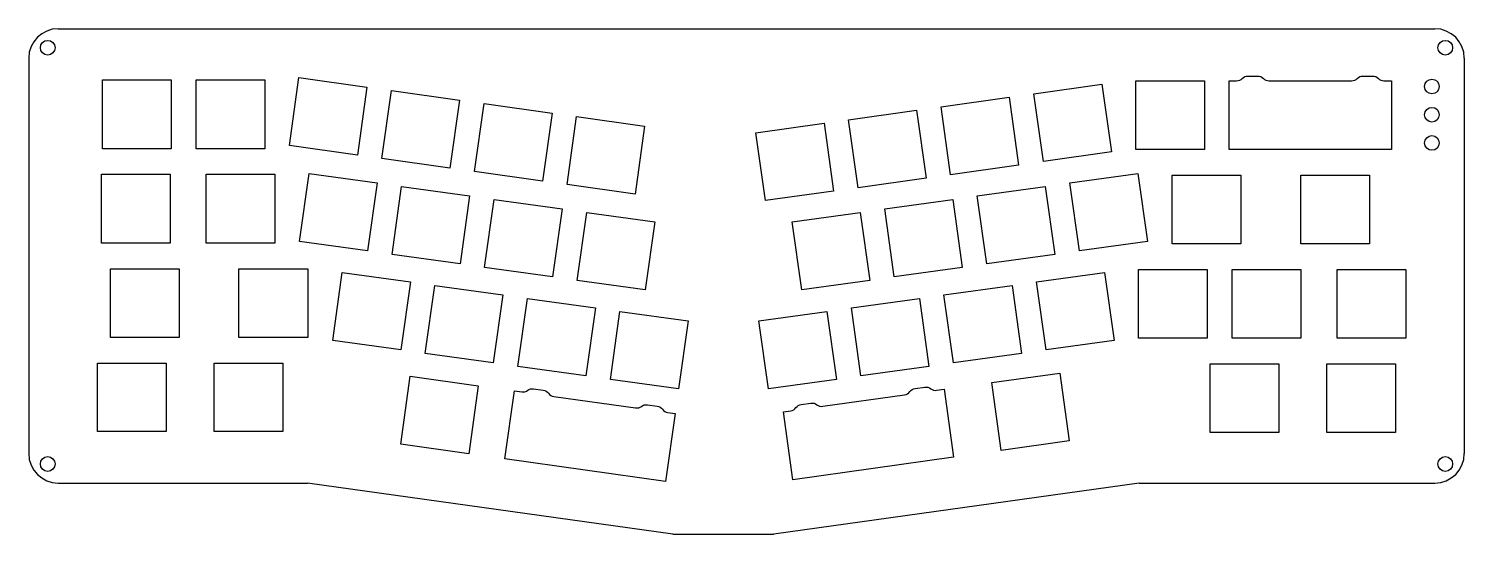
# Model space of a CAD drawing. Header units: millimetres. Extents: x -6 to 287, y -100 to 3.
import ezdxf

# ---------------------------------------------------------------- set-up
doc = ezdxf.new("R2010")
doc.units = ezdxf.units.MM

msp = doc.modelspace()

# ---------------------------------------------------------------- linework, layer by layer
for p, q in [((0, 3), (280.61, 3)), ((-6, -3), (-6, -83.65)), ((286.61, -3), (286.61, -83.65)), ((0, -89.65), (50.85, -89.65)), ((0, -89.65), (50.85, -89.65)), ((125.32, -100.11), (50.85, -89.65)), ((220.31, -89.65), (145.88, -100.11)), ((220.31, -89.65), (280.61, -89.65)), ((125.32, -100.11), (145.88, -100.11))]:
    msp.add_line(p, q)
for points in [[(9.05, -7.46), (23.05, -7.46), (23.05, -21.47), (9.05, -21.47)], [(28.1, -7.46), (42.1, -7.46), (42.1, -21.47), (28.1, -21.47)], [(49.08, -6.98), (62.94, -8.93), (60.99, -22.79), (47.13, -20.85)], [(198.84, -10.25), (212.7, -8.28), (214.67, -22.14), (200.81, -24.11)], [(219.65, -7.62), (233.65, -7.62), (233.65, -21.62), (219.65, -21.62)], [(79.86, -25.44), (65.99, -23.5), (67.94, -9.63), (81.8, -11.58)], [(179.96, -12.91), (193.83, -10.97), (195.77, -24.83), (181.91, -26.77)], [(86.8, -12.28), (100.67, -14.23), (98.72, -28.09), (84.86, -26.15)], [(161.1, -15.56), (174.96, -13.61), (176.91, -27.47), (163.05, -29.42)], [(117.6, -30.74), (103.73, -28.8), (105.67, -14.93), (119.54, -16.87)], [(142.23, -18.21), (156.1, -16.26), (158.05, -30.12), (144.18, -32.07)], [(22.86, -40.71), (8.86, -40.71), (8.86, -26.7), (22.86, -26.7)], [(30.2, -26.7), (44.19, -26.7), (44.19, -40.71), (30.2, -40.71)], [(51.14, -26.51), (65, -28.46), (63.06, -42.32), (49.19, -40.37)], [(70, -29.16), (83.87, -31.11), (81.92, -44.97), (68.06, -43.02)], [(203.15, -43.02), (189.28, -44.97), (187.33, -31.11), (201.2, -29.16)], [(222.01, -40.37), (208.15, -42.32), (206.2, -28.46), (220.06, -26.51)], [(241.08, -40.86), (227.08, -40.86), (227.08, -26.86), (241.08, -26.86)], [(253.27, -26.86), (267.27, -26.86), (267.27, -40.86), (253.27, -40.86)], [(100.78, -47.62), (86.92, -45.68), (88.87, -31.81), (102.73, -33.76)], [(184.28, -45.67), (170.42, -47.62), (168.47, -33.76), (182.33, -31.81)], [(119.65, -50.27), (105.78, -48.33), (107.73, -34.46), (121.6, -36.41)], [(149.6, -36.41), (163.47, -34.46), (165.42, -48.33), (151.55, -50.27)], [(10.67, -45.95), (24.67, -45.95), (24.67, -59.95), (10.67, -59.95)], [(36.86, -45.95), (50.86, -45.95), (50.86, -59.95), (36.86, -59.95)], [(57.92, -46.7), (71.79, -48.65), (69.84, -62.51), (55.97, -60.56)], [(199.42, -48.65), (213.28, -46.7), (215.23, -60.56), (201.36, -62.51)], [(220.22, -46.1), (234.22, -46.1), (234.22, -60.1), (220.22, -60.1)], [(239.27, -46.1), (253.27, -46.1), (253.27, -60.1), (239.27, -60.1)], [(260.7, -46.1), (274.7, -46.1), (274.7, -60.1), (260.7, -60.1)], [(88.7, -65.16), (74.84, -63.21), (76.79, -49.35), (90.65, -51.3)], [(196.36, -63.21), (182.5, -65.16), (180.55, -51.3), (194.42, -49.35)], [(95.65, -52), (109.51, -53.95), (107.56, -67.81), (93.7, -65.86)], [(161.69, -53.95), (175.55, -52), (177.5, -65.86), (163.63, -67.81)], [(126.43, -70.46), (112.57, -68.52), (114.51, -54.65), (128.38, -56.6)], [(158.63, -68.51), (144.77, -70.46), (142.82, -56.6), (156.69, -54.65)], [(8, -65.19), (22, -65.19), (22, -79.18), (8, -79.18)], [(31.81, -65.19), (45.81, -65.19), (45.81, -79.18), (31.81, -79.18)], [(206.09, -81.08), (192.23, -83.03), (190.28, -69.17), (204.14, -67.22)], [(248.79, -79.34), (234.79, -79.34), (234.79, -65.34), (248.79, -65.34)], [(272.6, -79.34), (258.6, -79.34), (258.6, -65.34), (272.6, -65.34)], [(83.69, -83.7), (69.83, -81.75), (71.78, -67.88), (85.64, -69.83)]]:
    msp.add_lwpolyline(points, close=True)
for points in [[(271.75, -7.62), (271.75, -21.62), (238.7, -21.62), (238.7, -7.62), (240.21, -7.62, 0.203648), (241.35, -7.13, -0.203664), (242.49, -6.65), (244.51, -6.65, -0.203437), (245.65, -7.13, 0.203525), (246.79, -7.62), (263.65, -7.62, 0.203492), (264.79, -7.13, -0.203566), (265.93, -6.65), (267.95, -6.65, -0.203428), (269.09, -7.13, 0.203551), (270.23, -7.62)], [(180.56, -70.53), (182.51, -84.4), (149.78, -89), (147.83, -75.13), (149.33, -74.92, 0.203648), (150.39, -74.28, -0.203664), (151.46, -73.64), (153.45, -73.36, -0.203437), (154.65, -73.68, 0.203525), (155.85, -74.01), (172.54, -71.66, 0.203492), (173.6, -71.02, -0.203566), (174.67, -70.38), (176.66, -70.1, -0.203428), (177.86, -70.42, 0.203551), (179.06, -70.74)], [(99.95, -71.35, 0.203525), (101.02, -71.99), (117.71, -74.34, 0.203492), (118.91, -74.02, -0.203566), (120.11, -73.7), (122.1, -73.98, -0.203428), (123.17, -74.62, 0.203551), (124.23, -75.26), (125.73, -75.47), (123.78, -89.33), (91.05, -84.73), (93, -70.87), (94.5, -71.08, 0.203648), (95.7, -70.75, -0.203664), (96.89, -70.43), (98.89, -70.71, -0.203437)]]:
    msp.add_lwpolyline(points, format="xyb", close=True)
for centre in [(-2.12, -0.88), (282.73, -0.88), (280, -8.79), (280, -14.54), (280, -20.29), (-2.12, -85.77), (282.73, -85.77)]:
    msp.add_circle(centre, 1.5)
for centre, start, end in [((0, -3), 90, 180), ((280.61, -3), 0, 90), ((0, -83.65), 180, 270), ((280.61, -83.65), 270, 0)]:
    msp.add_arc(centre, 6, start, end)

doc.saveas('drawing.dxf')
